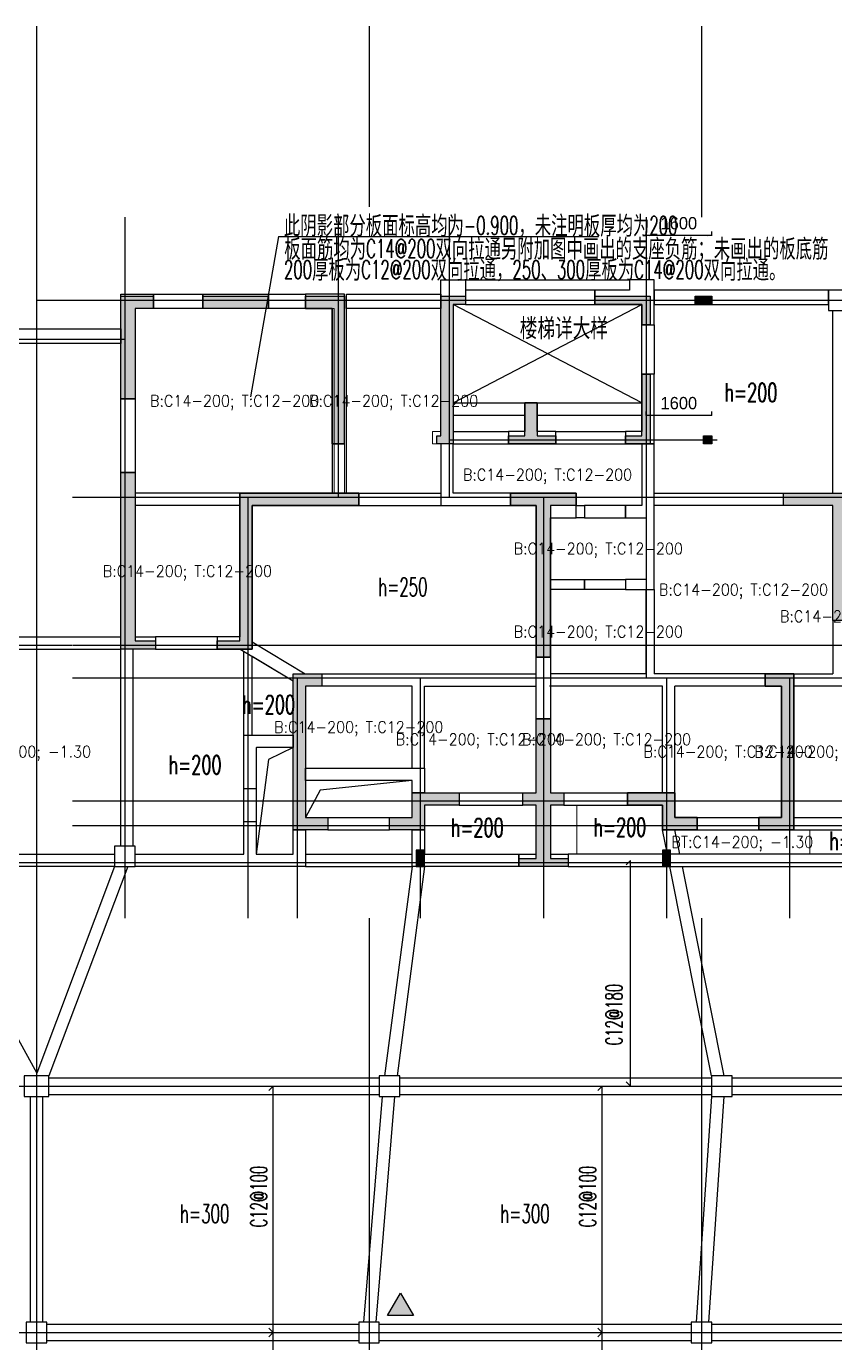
# Model space of a CAD drawing. Header units: millimetres. Extents: x 129427 to 386235, y 419441 to 703525.
# Drawn here: x 240596 to 260293, y 645745 to 677820 of the extents above; entities that cross this region are included whole.
import ezdxf
from ezdxf.enums import TextEntityAlignment as Align

# ---------------------------------------------------------------- set-up
doc = ezdxf.new("R2010")
doc.units = ezdxf.units.MM
doc.header["$LTSCALE"] = 100
for name, color, linetype in [('B-dote', 253, 'Continuous'), ('B-TEXT', 7, 'Continuous'), ('B-开洞', 7, 'Continuous'), ('B-板厚', 2, 'Continuous'), ('B-正筋文字', 7, 'Continuous'), ('B-正筋钢筋', 6, 'Continuous'), ('B-沉降观测点', 5, 'Continuous'), ('COLU', 7, 'Continuous'), ('colu-1层', 6, 'Continuous'), ('GZ', 7, 'Continuous'), ('h填实-1层', 254, 'Continuous'), ('h填实-GZ', 254, 'Continuous'), ('h斜线-墙', 7, 'Continuous'), ('h斜线-柱', 7, 'Continuous'), ('Q-门框', 6, 'Continuous'), ('WALL', 3, 'Continuous'), ('wall-主楼', 2, 'Continuous'), ('wall-开洞', 5, 'Continuous'), ('梁', 4, 'Continuous'), ('梁虚线', 4, 'Continuous')]:
    doc.layers.add(name, color=color, linetype=linetype)
doc.layers.add('floor13', color=211, linetype='Continuous', lineweight=0, true_color=0xffaaff)
doc.layers.add('floor8', color=3, linetype='Continuous', lineweight=0)
doc.styles.get("Standard").update_dxf_attribs({"font": 'standard'})
doc.styles.add('汉字', font='汉字')
doc.dimstyles.get("Standard").update_dxf_attribs({"dimtxt": 300, "dimasz": 100, "dimexe": 100, "dimexo": 250, "dimgap": 100, "dimtad": 0, "dimtoh": 1, "dimdec": 0, "dimdsep": 46, "dimcen": 0.09, "dimclrt": 7, "dimadec": 0, "dimazin": 0, "dimtfac": 1, "dimtdec": 4, "dimtofl": 0, "dimtmove": 0, "dimatfit": 3, "dimfxl": 4, "dimfxlon": 1, "dimtolj": 1, "dimtzin": 0, "dimarcsym": 0})

# ---------------------------------------------------------------- blocks, each defined once
blk = doc.blocks.new('A$C7FDE0673')
at = {"layer": 'B-沉降观测点'}
blk.add_hatch(color=256, dxfattribs=at).paths.add_polyline_path([(318, 551), (0, 0), (636, 0)], flags=0)
blk.add_lwpolyline([(0, 0), (318, 551), (636, 0)], close=True, dxfattribs=at)
blk = doc.blocks.new('*D646')
at = {"layer": 'GZ', "color": 0, "linetype": 'ByBlock', "lineweight": -2}
for p, q in [((255696, 672717), (255696, 672821)), ((257296, 672721), (255696, 672721)), ((257296, 672717), (257296, 672821))]:
    blk.add_line(p, q, dxfattribs=at)
for points in [[(255696, 672721), (255796, 672738), (255796, 672705)], [(257296, 672721), (257196, 672705), (257196, 672738)]]:
    blk.add_solid(points, dxfattribs=at)
at = {"layer": 'GZ', "color": 7, "linetype": 'Continuous', "lineweight": -2, "insert": (256496, 673021), "char_height": 300, "width": 685, "attachment_point": 5, "style": '汉字'}
blk.add_mtext('1600', dxfattribs=at)
blk = doc.blocks.new('*D278')
at = {"layer": 'GZ', "color": 0, "linetype": 'ByBlock', "lineweight": -2}
for p, q in [((255696, 668333), (255696, 668437)), ((257296, 668337), (255696, 668337)), ((257296, 668333), (257296, 668437))]:
    blk.add_line(p, q, dxfattribs=at)
for points in [[(255696, 668337), (255796, 668353), (255796, 668320)], [(257296, 668337), (257196, 668320), (257196, 668353)]]:
    blk.add_solid(points, dxfattribs=at)
at = {"layer": 'GZ', "color": 7, "linetype": 'Continuous', "lineweight": -2, "insert": (256496, 668637), "char_height": 300, "width": 685, "attachment_point": 5, "style": '汉字'}
blk.add_mtext('1600', dxfattribs=at)

msp = doc.modelspace()

# ---------------------------------------------------------------- hatches: boundary and pattern name
at = {"layer": 'h填实-1层'}
for points in [[(242896.2, 668744.7), (242896.2, 671244.7), (243696.2, 671244.7), (243696.2, 670944.7), (243246.2, 670944.7), (243246.2, 668744.7)], [(244896.2, 671244.7), (246496.2, 671244.7), (246496.2, 670944.7), (244896.2, 670944.7)], [(248046.2, 667644.7), (248046.2, 670944.7), (247396.2, 670944.7), (247396.2, 671244.7), (248346.2, 671244.7), (248346.2, 667644.7)], [(251296.2, 671044.7), (250996.2, 671044.7), (250996.2, 667644.7), (250596.2, 667644.7), (250596.2, 667844.7), (250696.2, 667844.7), (250696.2, 671244.7), (251296.2, 671244.7)], [(255596.2, 670544.6), (255596.2, 671044.7), (254446.2, 671044.7), (254446.2, 671244.7), (255796.2, 671244.7), (255796.2, 670544.6)], [(255596.2, 669344.6), (255796.2, 669344.6), (255796.2, 667644.7), (255196.2, 667644.7), (255196.2, 667844.7), (255596.2, 667844.7)], [(253046.2, 668644.5), (253046.2, 667844.7), (253496.2, 667844.7), (253496.2, 667644.7), (253046.2, 667644.7), (252346.2, 667644.7), (252346.2, 667844.7), (252746.2, 667844.7), (252746.2, 668644.5)], [(242896.2, 666944.7), (243246.2, 666944.7), (243246.2, 662844.7), (243746.2, 662844.7), (243746.2, 662644.7), (242896.2, 662644.7)], [(248696.5, 666144.7), (246096.2, 666144.7), (246096.2, 662644.7), (245246.2, 662644.7), (245246.2, 662844.7), (245796.2, 662844.7), (245796.2, 666444.7), (248696.5, 666444.7)], [(253371.2, 666144.7), (253371.2, 662444.7), (253021.2, 662444.7), (253021.2, 666144.7), (252396.2, 666144.7), (252396.2, 666444.7), (253371.2, 666444.7), (253996.2, 666444.7), (253996.2, 666144.7)], [(260546.2, 666144.7), (260546.2, 663344.7), (260246.2, 663344.7), (260246.2, 666144.7), (259046.2, 666144.7), (259046.2, 666444.7), (260546.2, 666444.7), (261746.2, 666444.7), (261746.2, 666144.7)], [(247946.5, 658244.7), (247096.5, 658244.7), (247096.5, 662044.7), (247796.5, 662044.7), (247796.5, 661744.7), (247396.5, 661744.7), (247396.5, 658544.7), (247946.5, 658544.7)], [(258446.2, 658544.7), (258996.5, 658544.7), (258996.5, 661744.7), (258596.2, 661744.7), (258596.2, 662044.7), (259296.5, 662044.7), (259296.5, 658244.7), (258446.2, 658244.7)], [(253021.2, 660944.7), (253371.2, 660944.7), (253371.2, 659144.7), (253696.2, 659144.7), (253696.2, 658844.7), (253371.2, 658844.7), (253371.2, 657544.7), (253796.2, 657544.7), (253796.2, 657344.7), (253021.2, 657344.7), (252596.2, 657344.7), (252596.2, 657544.7), (253021.2, 657544.7), (253021.2, 658844.7), (252696.2, 658844.7), (252696.2, 659144.7), (253021.2, 659144.7)], [(251146.5, 658844.7), (250296.5, 658844.7), (250296.5, 658244.7), (249446.5, 658244.7), (249446.5, 658544.7), (249996.5, 658544.7), (249996.5, 659144.7), (251146.5, 659144.7)], [(256946.2, 658244.7), (256096.5, 658244.7), (256096.5, 658844.7), (255246.2, 658844.7), (255246.2, 659144.7), (256396.5, 659144.7), (256396.5, 658544.7), (256946.2, 658544.7)]]:
    msp.add_hatch(color=256, dxfattribs=at).paths.add_polyline_path(points, flags=0)
at = {"layer": 'h填实-GZ'}
for points in [[(257296.5, 671045), (256896.5, 671045), (256896.5, 671245), (257296.5, 671245)], [(257296.5, 667645), (257096.5, 667645), (257096.5, 667845), (257296.5, 667845)], [(250096.5, 657345), (250296.5, 657345), (250296.5, 657745), (250096.5, 657745)], [(256096.5, 657345), (256296.5, 657345), (256296.5, 657745), (256096.5, 657745)]]:
    msp.add_hatch(color=256, dxfattribs=at).paths.add_polyline_path(points, flags=0)
at = {"layer": 'h斜线-墙'}
h = msp.add_hatch(dxfattribs=at)
h.set_pattern_fill('ANSI31', color=256, scale=40, style=0)
h.set_pattern_definition([])
h.paths.add_polyline_path([(251296.5, 671044.7), (254446.5, 671044.7), (254446.5, 671394.7), (251296.5, 671394.7)], flags=0)
h = msp.add_hatch(dxfattribs=at)
h.set_pattern_fill('ANSI31', color=256, scale=40, style=0)
h.set_pattern_definition([])
h.paths.add_polyline_path([(255896.5, 671044.7), (260146.5, 671044.7), (260146.5, 671394.7), (255896.5, 671394.7)], flags=0)
h = msp.add_hatch(dxfattribs=at)
h.set_pattern_fill('ANSI31', color=256, scale=40, style=0)
h.set_pattern_definition([])
h.paths.add_polyline_path([(243696.5, 671294.7), (244896.5, 671294.7), (244896.5, 670944.7), (243696.5, 670944.7)], flags=0)
h = msp.add_hatch(dxfattribs=at)
h.set_pattern_fill('ANSI31', color=256, scale=40, style=0)
h.set_pattern_definition([])
h.paths.add_polyline_path([(246496.5, 671294.7), (247396.5, 671294.7), (247396.5, 670944.7), (246496.5, 670944.7)], flags=0)
h = msp.add_hatch(dxfattribs=at)
h.set_pattern_fill('ANSI31', color=256, scale=40, style=0)
h.set_pattern_definition([])
h.paths.add_polyline_path([(248396.5, 671294.7), (250696.5, 671294.7), (250696.5, 670944.7), (248396.5, 670944.7)], flags=0)
h = msp.add_hatch(dxfattribs=at)
h.set_pattern_fill('ANSI31', color=256, scale=40, style=0)
h.set_pattern_definition([])
h.paths.add_polyline_path([(238096.5, 670444.7), (242896.5, 670444.7), (242896.5, 670094.7), (238096.5, 670094.7)], flags=0)
h = msp.add_hatch(dxfattribs=at)
h.set_pattern_fill('ANSI31', color=256, scale=40, style=0)
h.set_pattern_definition([])
h.paths.add_polyline_path([(252396.5, 666144.7), (252396.5, 666444.7), (250996.5, 666444.7), (250996.5, 667644.7), (250696.5, 667644.7), (250696.5, 666144.7)], flags=0)
h = msp.add_hatch(dxfattribs=at)
h.set_pattern_fill('ANSI31', color=256, scale=40, style=0)
h.set_pattern_definition([])
h.paths.add_polyline_path([(255596.5, 667644.7), (255596.5, 666144.7), (255196.5, 666144.7), (255196.5, 665844.7), (255696.5, 665844.7), (255696.5, 664344.7), (255196.5, 664344.7), (255196.5, 664094.7), (255896.5, 664094.7), (255896.5, 667644.7)], flags=0)
h = msp.add_hatch(dxfattribs=at)
h.set_pattern_fill('ANSI31', color=256, scale=40, style=0)
h.set_pattern_definition([])
h.paths.add_polyline_path([(254196.5, 665844.7), (253996.5, 665844.7), (253996.5, 666144.7), (254196.5, 666144.7)], flags=0)
h = msp.add_hatch(dxfattribs=at)
h.set_pattern_fill('ANSI31', color=256, scale=40, style=0)
h.set_pattern_definition([])
h.paths.add_polyline_path([(254196.5, 665844.7), (255196.5, 665844.7), (255196.5, 666144.7), (254196.5, 666144.7)], flags=0)
h = msp.add_hatch(dxfattribs=at)
h.set_pattern_fill('ANSI31', color=256, scale=40, style=0)
h.set_pattern_definition([])
h.paths.add_polyline_path([(253371.5, 664344.7), (254196.5, 664344.7), (254196.5, 664094.7), (253371.5, 664094.7)], flags=0)
h = msp.add_hatch(dxfattribs=at)
h.set_pattern_fill('ANSI31', color=256, scale=40, style=0)
h.set_pattern_definition([])
h.paths.add_polyline_path([(254196.5, 664344.7), (255196.5, 664344.7), (255196.5, 664094.7), (254196.5, 664094.7)], flags=0)
h = msp.add_hatch(dxfattribs=at)
h.set_pattern_fill('ANSI31', color=256, scale=40, style=0)
h.set_pattern_definition([])
edge = h.paths.add_edge_path(flags=0)
edge.add_line((246196.5, 657644.7), (247096.5, 657644.7))
edge.add_line((247096.5, 657644.7), (247096.5, 658244.7))
edge.add_line((247096.5, 658244.7), (247396.5, 658244.7))
edge.add_line((247396.5, 658244.7), (247396.5, 657344.7))
edge.add_line((247396.5, 657344.7), (243246.5, 657344.7))
edge.add_line((243246.5, 657344.7), (243246.5, 657644.7))
edge.add_line((243246.5, 657644.7), (245896.5, 657644.7))
edge.add_line((245896.5, 657644.7), (245896.5, 660534.7))
edge.add_arc((245906.5, 660534.7), 10, 90, 180, ccw=False)
edge.add_line((245906.5, 660544.7), (247096.5, 660544.7))
edge.add_line((247096.5, 660544.7), (247096.5, 660244.7))
edge.add_line((247096.5, 660244.7), (246206.5, 660244.7))
edge.add_arc((246206.5, 660234.7), 10, 90, 180)
edge.add_line((246196.5, 660234.7), (246196.5, 657644.7))
h = msp.add_hatch(dxfattribs=at)
h.set_pattern_fill('ANSI31', color=256, scale=40, style=0)
h.set_pattern_definition([])
h.paths.add_polyline_path([(250296.5, 659144.7), (249996.5, 659144.7), (249996.5, 659444.7), (247396.5, 659444.7), (247396.5, 659744.7), (250296.5, 659744.7)], flags=0)
h = msp.add_hatch(dxfattribs=at)
h.set_pattern_fill('ANSI31', color=256, scale=40, style=0)
h.set_pattern_definition([])
h.paths.add_polyline_path([(250296.5, 658244.7), (250296.5, 657644.7), (252596.2, 657644.7), (252596.2, 657344.7), (249996.5, 657344.7), (249996.5, 658244.7)], flags=0)
h = msp.add_hatch(dxfattribs=at)
h.set_pattern_fill('ANSI31', color=256, scale=40, style=0)
h.set_pattern_definition([])
h.paths.add_polyline_path([(238046.5, 657644.7), (242746.5, 657644.7), (242746.5, 657344.7), (238046.5, 657344.7)], flags=0)
h = msp.add_hatch(dxfattribs=at)
h.set_pattern_fill('ANSI31', color=256, scale=40, style=0)
h.set_pattern_definition([])
h.paths.add_polyline_path([(265996.5, 657344.7), (265996.5, 657844.7), (265596.5, 657844.7), (265596.5, 657644.7), (253796.2, 657644.7), (253796.2, 657344.7)], flags=0)
at = {"layer": 'h斜线-柱'}
h = msp.add_hatch(dxfattribs=at)
h.set_pattern_fill('ANSI31', color=256, scale=40, style=0)
h.set_pattern_definition([])
h.paths.add_polyline_path([(260146.5, 670894.7), (260646.5, 670894.7), (260646.5, 671394.7), (260146.5, 671394.7)], flags=0)
h = msp.add_hatch(dxfattribs=at)
h.set_pattern_fill('ANSI31', color=256, scale=40, style=0)
h.set_pattern_definition([])
h.paths.add_polyline_path([(242746.5, 657344.7), (243246.5, 657344.7), (243246.5, 657844.7), (242746.5, 657844.7)], flags=0)
h = msp.add_hatch(dxfattribs=at)
h.set_pattern_fill('ANSI31', color=256, scale=40, style=0)
h.set_pattern_definition([])
h.paths.add_polyline_path([(240546.5, 651744.7), (241146.5, 651744.7), (241146.5, 652244.7), (240546.5, 652244.7)], flags=0)
h = msp.add_hatch(dxfattribs=at)
h.set_pattern_fill('ANSI31', color=256, scale=40, style=0)
h.set_pattern_definition([])
h.paths.add_polyline_path([(249196.5, 651744.7), (249696.5, 651744.7), (249696.5, 652244.7), (249196.5, 652244.7)], flags=0)
h = msp.add_hatch(dxfattribs=at)
h.set_pattern_fill('ANSI31', color=256, scale=40, style=0)
h.set_pattern_definition([])
h.paths.add_polyline_path([(257293.6, 651744.7), (257793.6, 651744.7), (257793.6, 652244.7), (257293.6, 652244.7)], flags=0)
h = msp.add_hatch(dxfattribs=at)
h.set_pattern_fill('ANSI31', color=256, scale=40, style=0)
h.set_pattern_definition([])
h.paths.add_polyline_path([(240596.5, 645744.7), (241096.5, 645744.7), (241096.5, 646244.7), (240596.5, 646244.7)], flags=0)
h = msp.add_hatch(dxfattribs=at)
h.set_pattern_fill('ANSI31', color=256, scale=40, style=0)
h.set_pattern_definition([])
h.paths.add_polyline_path([(248696.5, 645744.7), (249196.5, 645744.7), (249196.5, 646244.7), (248696.5, 646244.7)], flags=0)
h = msp.add_hatch(dxfattribs=at)
h.set_pattern_fill('ANSI31', color=256, scale=40, style=0)
h.set_pattern_definition([])
h.paths.add_polyline_path([(256796.5, 645744.7), (257296.5, 645744.7), (257296.5, 646244.7), (256796.5, 646244.7)], flags=0)

# ---------------------------------------------------------------- linework, layer by layer
at = {"layer": 'B-dote'}
for p, q in [((240846.5, 677819.9), (240846.5, 532994.7)), ((248946.5, 677819.9), (248946.5, 673417.5)), ((257046.5, 677819.9), (257046.5, 673167.5)), ((242996.5, 673167.5), (242996.5, 656086)), ((248196.5, 673167.5), (248196.5, 666344.7)), ((250896.5, 673167.5), (250896.5, 666344.7)), ((255696.5, 673167.5), (255696.5, 661944.7)), ((240846.5, 671144.7), (292196.5, 671144.7)), ((189495.4, 670194.7), (242996.5, 670194.7)), ((250896.5, 667744.7), (257430.1, 667744.7)), ((241717.6, 666344.7), (292196.5, 666344.7)), ((245996.5, 666344.7), (245996.5, 656086)), ((253196.5, 666344.7), (253196.5, 656086)), ((237796.5, 662744.7), (241704.9, 662744.7)), ((241717.6, 662744.7), (301196.5, 662744.7)), ((241717.6, 661944.7), (287996.5, 661944.7)), ((247196.5, 661944.7), (247196.5, 656086)), ((250196.5, 661944.7), (250196.5, 656086)), ((256196.5, 661944.7), (256196.5, 656086)), ((259196.5, 661944.7), (259196.5, 656086)), ((241717.6, 658944.7), (284996.5, 658944.7)), ((241717.6, 658344.7), (289196.5, 658344.7)), ((232446.5, 657444.7), (302108.2, 657444.7)), ((248946.5, 656086), (248946.5, 532994.7)), ((257046.5, 656086), (257046.5, 527494.7)), ((190805.6, 651994.7), (366607.1, 651994.7)), ((191046.5, 645994.7), (366607.1, 645994.7))]:
    msp.add_line(p, q, dxfattribs=at)
at = {"layer": 'B-TEXT'}
for q in [(246058.1, 668793.2), (254538.1, 672702.1)]:
    msp.add_line((246744.5, 672702.1), q, dxfattribs=at)
at = {"layer": 'B-开洞'}
for p, q in [((250996.5, 668644.7), (255596.5, 671044.7)), ((255596.5, 668644.7), (250996.5, 671044.7))]:
    msp.add_line(p, q, dxfattribs=at)
for points in [[(247096.5, 660244.7), (246497.5, 659955), (246196.5, 657644.7)], [(249996.5, 659444.7), (247752.8, 659207), (247396.5, 658544.7)]]:
    msp.add_lwpolyline(points, dxfattribs=at)
at = {"layer": 'B-正筋钢筋'}
for points in [[(255213.1, 652100.8), (255319.2, 651994.7), (255319.2, 657494.7), (255213.1, 657388.7)], [(246507.4, 646100.8), (246613.5, 645994.7), (246613.5, 651994.7), (246507.4, 651888.7)], [(254521.2, 646100.8), (254627.2, 645994.7), (254627.2, 651994.7), (254521.2, 651888.7)], [(246507.4, 640658.1), (246613.5, 640552.1), (246613.5, 645994.7), (246507.4, 645888.7)], [(254521.2, 640600.8), (254627.2, 640494.7), (254627.2, 645994.7), (254521.2, 645888.7)]]:
    msp.add_lwpolyline(points, dxfattribs=at)
at = {"layer": 'COLU'}
for points in [[(260146.5, 670894.7), (260646.5, 670894.7), (260646.5, 671394.7), (260146.5, 671394.7)], [(242746.5, 657344.7), (243246.5, 657344.7), (243246.5, 657844.7), (242746.5, 657844.7)], [(240546.5, 651744.7), (241146.5, 651744.7), (241146.5, 652244.7), (240546.5, 652244.7)], [(249196.5, 651744.7), (249696.5, 651744.7), (249696.5, 652244.7), (249196.5, 652244.7)], [(257293.6, 651744.7), (257793.6, 651744.7), (257793.6, 652244.7), (257293.6, 652244.7)], [(240596.5, 645744.7), (241096.5, 645744.7), (241096.5, 646244.7), (240596.5, 646244.7)], [(248696.5, 645744.7), (249196.5, 645744.7), (249196.5, 646244.7), (248696.5, 646244.7)], [(256796.5, 645744.7), (257296.5, 645744.7), (257296.5, 646244.7), (256796.5, 646244.7)]]:
    msp.add_lwpolyline(points, close=True, dxfattribs=at)
at = {"layer": 'colu-1层'}
for points in [[(242896.2, 668744.7), (242896.2, 671244.7), (243696.2, 671244.7), (243696.2, 670944.7), (243246.2, 670944.7), (243246.2, 668744.7)], [(244896.2, 671244.7), (246496.2, 671244.7), (246496.2, 670944.7), (244896.2, 670944.7)], [(248046.2, 667644.7), (248046.2, 670944.7), (247396.2, 670944.7), (247396.2, 671244.7), (248346.2, 671244.7), (248346.2, 667644.7)], [(251296.2, 671044.7), (250996.2, 671044.7), (250996.2, 667644.7), (250596.2, 667644.7), (250596.2, 667844.7), (250696.2, 667844.7), (250696.2, 671244.7), (251296.2, 671244.7)], [(255596.2, 670544.6), (255596.2, 671044.7), (254446.2, 671044.7), (254446.2, 671244.7), (255796.2, 671244.7), (255796.2, 670544.6)], [(255596.2, 669344.6), (255796.2, 669344.6), (255796.2, 667644.7), (255196.2, 667644.7), (255196.2, 667844.7), (255596.2, 667844.7)], [(253046.2, 668644.5), (253046.2, 667844.7), (253496.2, 667844.7), (253496.2, 667644.7), (253046.2, 667644.7), (252346.2, 667644.7), (252346.2, 667844.7), (252746.2, 667844.7), (252746.2, 668644.5)], [(242896.2, 666944.7), (243246.2, 666944.7), (243246.2, 662844.7), (243746.2, 662844.7), (243746.2, 662644.7), (242896.2, 662644.7)], [(248696.5, 666144.7), (246096.2, 666144.7), (246096.2, 662644.7), (245246.2, 662644.7), (245246.2, 662844.7), (245796.2, 662844.7), (245796.2, 666444.7), (248696.5, 666444.7)], [(253371.2, 666144.7), (253371.2, 662444.7), (253021.2, 662444.7), (253021.2, 666144.7), (252396.2, 666144.7), (252396.2, 666444.7), (253371.2, 666444.7), (253996.2, 666444.7), (253996.2, 666144.7)], [(260546.2, 666144.7), (260546.2, 663344.7), (260246.2, 663344.7), (260246.2, 666144.7), (259046.2, 666144.7), (259046.2, 666444.7), (260546.2, 666444.7), (261746.2, 666444.7), (261746.2, 666144.7)], [(247946.5, 658244.7), (247096.5, 658244.7), (247096.5, 662044.7), (247796.5, 662044.7), (247796.5, 661744.7), (247396.5, 661744.7), (247396.5, 658544.7), (247946.5, 658544.7)], [(258446.2, 658544.7), (258996.5, 658544.7), (258996.5, 661744.7), (258596.2, 661744.7), (258596.2, 662044.7), (259296.5, 662044.7), (259296.5, 658244.7), (258446.2, 658244.7)], [(253021.2, 660944.7), (253371.2, 660944.7), (253371.2, 659144.7), (253696.2, 659144.7), (253696.2, 658844.7), (253371.2, 658844.7), (253371.2, 657544.7), (253796.2, 657544.7), (253796.2, 657344.7), (253021.2, 657344.7), (252596.2, 657344.7), (252596.2, 657544.7), (253021.2, 657544.7), (253021.2, 658844.7), (252696.2, 658844.7), (252696.2, 659144.7), (253021.2, 659144.7)], [(251146.5, 658844.7), (250296.5, 658844.7), (250296.5, 658244.7), (249446.5, 658244.7), (249446.5, 658544.7), (249996.5, 658544.7), (249996.5, 659144.7), (251146.5, 659144.7)], [(256946.2, 658244.7), (256096.5, 658244.7), (256096.5, 658844.7), (255246.2, 658844.7), (255246.2, 659144.7), (256396.5, 659144.7), (256396.5, 658544.7), (256946.2, 658544.7)]]:
    msp.add_lwpolyline(points, close=True, dxfattribs=at)
at = {"layer": 'floor13'}
for p, q in [((260146.5, 671044.7), (255896.5, 671044.7)), ((255896.5, 671044.7), (255896.5, 670544.7)), ((260146.5, 670894.7), (260146.5, 671044.7)), ((260246.5, 670894.7), (260146.5, 670894.7)), ((260246.5, 666444.7), (260246.5, 670894.7)), ((255896.5, 670544.7), (255896.5, 669344.7)), ((255896.5, 669344.7), (255896.5, 667644.7)), ((255896.5, 667644.7), (255896.5, 666444.7)), ((255896.5, 666444.7), (259046.2, 666444.7)), ((259046.2, 666444.7), (259046.2, 666444.7)), ((259046.2, 666444.7), (260246.5, 666444.7)), ((242896.5, 662644.7), (238096.5, 662644.7)), ((242896.5, 657844.7), (242896.5, 662644.7)), ((243746.5, 662644.7), (243196.5, 662644.7)), ((243196.5, 662644.7), (243196.5, 657844.7)), ((245246.5, 662644.7), (243746.5, 662644.7)), ((245804.9, 662644.7), (245246.5, 662644.7)), ((245896.5, 662589.8), (245804.9, 662644.7)), ((245896.5, 660544.7), (245896.5, 662589.8)), ((247096.5, 661869.8), (246096.5, 662469.8)), ((246096.5, 662469.8), (246096.5, 660544.7)), ((247096.5, 660544.7), (247096.5, 661869.8)), ((245896.5, 657644.7), (245896.5, 660544.7)), ((246096.5, 660544.7), (247096.5, 660544.7)), ((255246.5, 658844.7), (254012.6, 658844.7)), ((254012.6, 658844.7), (254012.6, 657644.7)), ((256096.5, 658844.7), (255246.5, 658844.7)), ((255246.5, 658844.7), (255246.5, 658844.7)), ((256096.5, 658244.7), (256096.5, 658844.7)), ((256216.2, 657644.7), (256096.5, 658244.7)), ((256946.5, 658244.7), (256402.4, 658244.7)), ((256402.4, 658244.7), (256522.1, 657644.7)), ((258446.5, 658244.7), (256946.5, 658244.7)), ((256946.5, 658244.7), (256946.5, 658244.7)), ((259296.5, 658244.7), (258446.5, 658244.7)), ((258446.5, 658244.7), (258446.5, 658244.7)), ((259686.4, 658244.7), (259296.5, 658244.7)), ((259296.5, 658244.7), (259296.5, 658244.7)), ((261496.5, 658244.7), (259686.4, 658244.7)), ((259686.4, 658244.7), (259686.4, 657644.7)), ((259686.4, 657644.7), (259686.4, 658244.7)), ((238046.5, 657644.7), (242746.5, 657644.7)), ((242746.5, 657644.7), (242746.5, 657844.7)), ((242746.5, 657844.7), (242896.5, 657844.7)), ((243196.5, 657844.7), (243246.5, 657844.7)), ((243246.5, 657844.7), (243246.5, 657644.7)), ((243246.5, 657644.7), (245896.5, 657644.7)), ((254012.6, 657644.7), (256216.2, 657644.7)), ((256522.1, 657644.7), (259686.4, 657644.7)), ((259686.4, 657644.7), (264492.8, 657644.7))]:
    msp.add_line(p, q, dxfattribs=at)
at = {"layer": 'floor8'}
for p, q in [((243696.5, 670944.7), (243246.5, 670944.7)), ((243246.5, 670944.7), (243246.5, 668744.7)), ((244896.5, 670944.7), (243696.5, 670944.7)), ((246496.5, 670944.7), (244896.5, 670944.7)), ((247396.5, 670944.7), (246496.5, 670944.7)), ((248096.5, 670944.7), (247396.5, 670944.7)), ((248096.5, 667644.7), (248096.5, 670944.7)), ((250696.5, 670944.7), (248396.5, 670944.7)), ((248396.5, 670944.7), (248396.5, 667644.7)), ((250696.5, 667944.7), (250696.5, 670944.7)), ((243246.5, 668744.7), (243246.5, 666944.7)), ((250496.5, 667944.7), (250696.5, 667944.7)), ((250496.5, 667644.7), (250496.5, 667944.7)), ((248096.5, 666444.7), (248096.5, 667644.7)), ((248396.5, 667644.7), (248396.5, 666444.7)), ((250696.5, 667644.7), (250496.5, 667644.7)), ((250696.5, 666444.7), (250696.5, 667644.7)), ((252346.2, 667644.7), (250996.5, 667644.7)), ((250996.5, 667644.7), (250996.5, 666444.7)), ((253496.2, 667644.7), (252346.2, 667644.7)), ((252346.2, 667644.7), (252346.2, 667644.7)), ((255196.5, 667644.7), (253496.2, 667644.7)), ((253496.2, 667644.7), (253496.2, 667644.7)), ((255596.5, 667644.7), (255196.5, 667644.7)), ((255196.5, 667644.7), (255196.5, 667644.7)), ((255596.5, 666144.7), (255596.5, 667644.7)), ((243246.5, 666944.7), (243246.5, 666444.7)), ((243246.5, 666444.7), (245796.5, 666444.7)), ((245796.5, 666444.7), (248096.5, 666444.7)), ((248396.5, 666444.7), (248696.5, 666444.7)), ((248696.5, 666444.7), (250696.5, 666444.7)), ((250996.5, 666444.7), (252396.5, 666444.7)), ((252396.5, 666444.7), (253996.5, 666444.7)), ((253996.5, 666444.7), (253996.5, 666144.7)), ((245796.5, 666144.7), (243246.5, 666144.7)), ((243246.5, 666144.7), (243246.5, 662944.7)), ((245796.5, 662944.7), (245796.5, 666144.7)), ((248696.5, 666144.7), (246096.5, 666144.7)), ((246096.5, 666144.7), (246096.5, 662819.6)), ((250696.5, 666144.7), (248696.5, 666144.7)), ((252396.5, 666144.7), (250696.5, 666144.7)), ((253021.5, 666144.7), (252396.5, 666144.7)), ((253021.5, 662444.7), (253021.5, 666144.7)), ((253996.5, 666144.7), (254196.5, 666144.7)), ((254196.5, 666144.7), (255196.5, 666144.7)), ((255196.5, 666144.7), (255596.5, 666144.7)), ((259046.2, 666144.7), (255896.5, 666144.7)), ((255896.5, 666144.7), (255896.5, 664094.7)), ((260246.5, 666144.7), (259046.2, 666144.7)), ((260246.5, 663344.7), (260246.5, 666144.7)), ((253996.5, 665844.7), (253371.5, 665844.7)), ((253371.5, 665844.7), (253371.5, 664344.7)), ((254196.5, 665844.7), (253996.5, 665844.7)), ((255196.5, 665844.7), (254196.5, 665844.7)), ((255696.5, 665844.7), (255196.5, 665844.7)), ((255696.5, 664344.7), (255696.5, 665844.7)), ((253371.5, 664344.7), (254196.5, 664344.7)), ((254196.5, 664344.7), (255196.5, 664344.7)), ((255196.5, 664344.7), (255696.5, 664344.7)), ((254196.5, 664094.7), (253371.5, 664094.7)), ((253371.5, 664094.7), (253371.5, 662444.7)), ((255196.5, 664094.7), (254196.5, 664094.7)), ((255696.5, 664094.7), (255196.5, 664094.7)), ((255696.5, 662044.7), (255696.5, 664094.7)), ((255896.5, 664094.7), (255896.5, 662044.7)), ((260246.5, 662044.7), (260246.5, 663344.7)), ((243246.5, 662944.7), (243746.5, 662944.7)), ((243746.5, 662944.7), (245246.5, 662944.7)), ((245246.5, 662944.7), (245796.5, 662944.7)), ((246096.5, 662819.6), (247388, 662044.7)), ((253021.5, 662044.7), (253021.5, 662444.7)), ((253371.5, 662444.7), (253371.5, 662044.7)), ((247388, 662044.7), (247796.5, 662044.7)), ((247796.5, 662044.7), (253021.5, 662044.7)), ((253371.5, 662044.7), (255696.5, 662044.7)), ((255896.5, 662044.7), (258596.5, 662044.7)), ((258596.5, 662044.7), (259296.5, 662044.7)), ((259296.5, 662044.7), (260246.5, 662044.7)), ((247796.5, 661744.7), (247396.5, 661744.7)), ((247396.5, 661744.7), (247396.5, 659744.7)), ((249996.5, 661744.7), (247796.5, 661744.7)), ((247796.5, 661744.7), (247796.5, 661744.7)), ((249996.5, 659744.7), (249996.5, 661744.7)), ((250296.5, 661744.7), (250296.5, 659744.7)), ((253021.5, 661744.7), (250296.5, 661744.7)), ((253021.5, 660944.7), (253021.5, 661744.7)), ((256096.5, 661744.7), (253371.5, 661744.7)), ((253371.5, 661744.7), (253371.5, 660944.7)), ((256096.5, 659144.7), (256096.5, 661744.7)), ((258596.5, 661744.7), (256396.5, 661744.7)), ((256396.5, 661744.7), (256396.5, 659144.7)), ((258996.5, 661744.7), (258596.5, 661744.7)), ((258996.5, 658544.7), (258996.5, 661744.7)), ((261496.5, 661744.7), (259296.5, 661744.7)), ((259296.5, 661744.7), (259296.5, 658544.7)), ((253021.5, 659144.7), (253021.5, 660944.7)), ((253371.5, 660944.7), (253371.5, 659144.7)), ((247396.5, 659744.7), (249996.5, 659744.7)), ((250296.5, 659744.7), (250296.5, 659144.7)), ((250296.5, 659144.7), (251146.5, 659144.7)), ((251146.5, 659144.7), (252696.5, 659144.7)), ((252696.5, 659144.7), (253021.5, 659144.7)), ((253371.5, 659144.7), (253696.5, 659144.7)), ((253696.5, 659144.7), (253696.5, 659144.7)), ((253696.5, 659144.7), (255246.5, 659144.7)), ((255246.5, 659144.7), (255246.5, 659144.7)), ((255246.5, 659144.7), (256096.5, 659144.7)), ((256396.5, 659144.7), (256396.5, 658544.7)), ((256396.5, 658544.7), (256946.5, 658544.7)), ((256946.5, 658544.7), (258446.5, 658544.7)), ((258446.5, 658544.7), (258996.5, 658544.7)), ((259296.5, 658544.7), (261496.5, 658544.7))]:
    msp.add_line(p, q, dxfattribs=at)
at = {"layer": 'GZ'}
for points in [[(257296.5, 671045), (256896.5, 671045), (256896.5, 671245), (257296.5, 671245)], [(257296.5, 667645), (257096.5, 667645), (257096.5, 667845), (257296.5, 667845)], [(250096.5, 657345), (250296.5, 657345), (250296.5, 657745), (250096.5, 657745)], [(256096.5, 657345), (256296.5, 657345), (256296.5, 657745), (256096.5, 657745)]]:
    msp.add_lwpolyline(points, close=True, dxfattribs=at)
at = {"layer": 'Q-门框'}
for points in [[(254196.5, 665844.7), (255196.5, 665844.7), (255196.5, 666144.7), (254196.5, 666144.7)], [(254196.5, 664344.7), (255196.5, 664344.7), (255196.5, 664094.7), (254196.5, 664094.7)]]:
    msp.add_lwpolyline(points, close=True, dxfattribs=at)
at = {"layer": 'WALL'}
for p, q in [((245896.5, 659244.7), (246196.5, 659244.7)), ((245896.5, 658444.7), (246196.5, 658444.7))]:
    msp.add_line(p, q, dxfattribs=at)
for points in [[(251296.5, 671044.7), (254446.5, 671044.7), (254446.5, 671394.7), (251296.5, 671394.7)], [(255896.5, 671044.7), (260146.5, 671044.7), (260146.5, 671394.7), (255896.5, 671394.7)], [(243696.5, 671294.7), (244896.5, 671294.7), (244896.5, 670944.7), (243696.5, 670944.7)], [(246496.5, 671294.7), (247396.5, 671294.7), (247396.5, 670944.7), (246496.5, 670944.7)], [(248396.5, 671294.7), (250696.5, 671294.7), (250696.5, 670944.7), (248396.5, 670944.7)], [(238096.5, 670444.7), (242896.5, 670444.7), (242896.5, 670094.7), (238096.5, 670094.7)], [(252396.5, 666144.7), (252396.5, 666444.7), (250996.5, 666444.7), (250996.5, 667644.7), (250696.5, 667644.7), (250696.5, 666144.7)], [(255596.5, 667644.7), (255596.5, 666144.7), (255196.5, 666144.7), (255196.5, 665844.7), (255696.5, 665844.7), (255696.5, 664344.7), (255196.5, 664344.7), (255196.5, 664094.7), (255896.5, 664094.7), (255896.5, 667644.7)], [(254196.5, 665844.7), (253996.5, 665844.7), (253996.5, 666144.7), (254196.5, 666144.7)], [(253371.5, 664344.7), (254196.5, 664344.7), (254196.5, 664094.7), (253371.5, 664094.7)], [(250296.5, 659144.7), (249996.5, 659144.7), (249996.5, 659444.7), (247396.5, 659444.7), (247396.5, 659744.7), (250296.5, 659744.7)], [(250296.5, 658244.7), (250296.5, 657644.7), (252596.2, 657644.7), (252596.2, 657344.7), (249996.5, 657344.7), (249996.5, 658244.7)], [(238046.5, 657644.7), (242746.5, 657644.7), (242746.5, 657344.7), (238046.5, 657344.7)], [(265996.5, 657344.7), (265996.5, 657844.7), (265596.5, 657844.7), (265596.5, 657644.7), (253796.2, 657644.7), (253796.2, 657344.7)]]:
    msp.add_lwpolyline(points, close=True, dxfattribs=at)
msp.add_lwpolyline([(245896.5, 660544.7), (247096.5, 660544.7), (247096.5, 660244.7), (246206.5, 660244.7, 0.4142136), (246196.5, 660234.7), (246196.5, 657644.7), (247096.5, 657644.7), (247096.5, 658244.7), (247396.5, 658244.7), (247396.5, 657344.7), (243246.5, 657344.7), (243246.5, 657644.7), (245896.5, 657644.7), (245896.5, 660544.7)], format="xyb", dxfattribs=at)
at = {"layer": 'wall-主楼'}
for points in [[(251296.5, 671044.7), (250996.5, 671044.7), (250996.5, 667644.7), (250596.2, 667644.7), (250596.2, 667844.7), (250696.5, 667844.7), (250696.5, 671644.7), (251296.5, 671644.7)], [(255596.5, 670544.7), (255896.5, 670544.7), (255896.5, 671644.7), (255296.5, 671644.7), (255296.5, 671394.7), (254446.5, 671394.7), (254446.5, 671044.7), (255596.5, 671044.7)], [(242896.5, 668744.7), (242896.5, 671294.7), (243696.5, 671294.7), (243696.5, 670944.7), (243246.5, 670944.7), (243246.5, 668744.7)], [(244896.5, 671294.7), (246496.5, 671294.7), (246496.5, 670944.7), (244896.5, 670944.7)], [(248046.5, 667644.7), (248346.5, 667644.7), (248346.5, 671294.7), (247396.5, 671294.7), (247396.5, 670944.7), (248046.5, 670944.7)], [(255596.5, 670544.7), (255896.5, 670544.7), (255896.5, 669344.7), (255596.5, 669344.7)], [(255896.5, 669344.7), (255596.5, 669344.7), (255596.5, 667944.7), (255196.5, 667944.7), (255196.5, 667644.7), (255896.5, 667644.7)], [(252346.2, 667944.7), (252346.2, 667644.7), (253496.2, 667644.7), (253496.2, 667944.7), (253046.5, 667944.7), (253046.5, 668644.7), (252746.5, 668644.7), (252746.5, 667944.7)], [(243246.5, 662944.7), (243746.5, 662944.7), (243746.5, 662644.7), (242896.5, 662644.7), (242896.5, 666944.7), (243246.5, 666944.7)], [(246096.5, 662644.7), (246096.5, 666144.7), (248696.5, 666144.7), (248696.5, 666444.7), (245796.5, 666444.7), (245796.5, 662944.7), (245246.5, 662944.7), (245246.5, 662644.7)], [(253996.5, 665844.7), (253996.5, 666444.7), (252396.5, 666444.7), (252396.5, 666144.7), (253021.5, 666144.7), (253021.5, 662444.7), (253371.5, 662444.7), (253371.5, 665844.7)], [(259046.2, 666144.7), (259046.2, 666444.7), (261746.2, 666444.7), (261746.2, 666144.7), (260546.5, 666144.7), (260546.5, 663344.7), (260246.5, 663344.7), (260246.5, 666144.7)], [(247396.5, 661744.7), (247396.5, 658544.7), (247946.5, 658544.7), (247946.5, 658244.7), (247096.5, 658244.7), (247096.5, 662044.7), (247796.5, 662044.7), (247796.5, 661744.7)], [(258996.5, 661744.7), (258996.5, 658544.7), (258446.5, 658544.7), (258446.5, 658244.7), (259296.5, 658244.7), (259296.5, 662044.7), (258596.5, 662044.7), (258596.5, 661744.7)], [(253371.5, 658844.7), (253371.5, 657644.7), (253796.2, 657644.7), (253796.2, 657344.7), (252596.2, 657344.7), (252596.2, 657644.7), (253021.5, 657644.7), (253021.5, 658844.7), (252696.5, 658844.7), (252696.5, 659144.7), (253021.5, 659144.7), (253021.5, 660944.7), (253371.5, 660944.7), (253371.5, 659144.7), (253696.5, 659144.7), (253696.5, 658844.7)], [(251146.5, 658844.7), (250296.5, 658844.7), (250296.5, 658244.7), (249446.5, 658244.7), (249446.5, 658544.7), (249996.5, 658544.7), (249996.5, 659144.7), (251146.5, 659144.7)], [(255246.5, 658844.7), (256096.5, 658844.7), (256096.5, 658244.7), (256946.5, 658244.7), (256946.5, 658544.7), (256396.5, 658544.7), (256396.5, 659144.7), (255246.5, 659144.7)]]:
    msp.add_lwpolyline(points, close=True, dxfattribs=at)
at = {"layer": 'wall-开洞'}
for points in [[(242896.5, 668744.7), (243246.5, 668744.7), (243246.5, 666944.7), (242896.5, 666944.7)], [(253021.5, 662444.7), (253371.5, 662444.7), (253371.5, 660944.7), (253021.5, 660944.7)]]:
    msp.add_lwpolyline(points, close=True, dxfattribs=at)
at = {"layer": '梁'}
for p, q in [((251296.5, 671644.7), (255296.5, 671644.7)), ((250996.5, 668644.7), (252746.5, 668644.7)), ((253046.5, 668644.7), (255596.5, 668644.7)), ((255896.5, 666444.7), (259196.5, 666444.7)), ((243746.5, 662644.7), (245246.5, 662644.7)), ((245804.9, 662644.7), (247096.5, 661869.8)), ((251146.5, 658844.7), (252696.5, 658844.7)), ((253696.5, 658844.7), (255246.5, 658844.7)), ((247946.5, 658544.7), (249446.5, 658544.7)), ((247946.5, 658244.7), (249446.5, 658244.7)), ((256946.5, 658244.7), (258446.5, 658244.7)), ((259296.5, 658244.7), (261496.5, 658244.7))]:
    msp.add_line(p, q, dxfattribs=at)
at = {"layer": '梁虚线'}
for p, q in [((260246.5, 666444.7), (260246.5, 670894.7)), ((250996.5, 668344.7), (252746.5, 668344.7)), ((253046.5, 668344.7), (255596.5, 668344.7)), ((250996.5, 667944.7), (252346.2, 667944.7)), ((253496.2, 667944.7), (255196.5, 667944.7)), ((248046.5, 667644.7), (248046.5, 666444.7)), ((248346.5, 667644.7), (248346.5, 666444.7)), ((250996.5, 667644.7), (252346.2, 667644.7)), ((253496.2, 667644.7), (255196.5, 667644.7)), ((245796.5, 666444.7), (243246.5, 666444.7)), ((248696.5, 666444.7), (250696.5, 666444.7)), ((245796.5, 666144.7), (243246.5, 666144.7)), ((248696.5, 666144.7), (250707.5, 666144.7)), ((255596.5, 666144.7), (255257.9, 666144.7)), ((259096.5, 666144.7), (255896.5, 666144.7)), ((255696.5, 662044.7), (255696.5, 664094.7)), ((255896.5, 664094.7), (255896.5, 662044.7)), ((260246.5, 663344.7), (260246.5, 662044.7)), ((238096.5, 662944.7), (242896.5, 662944.7)), ((245246.5, 662944.7), (243746.5, 662944.7)), ((246096.5, 662819.6), (247388, 662044.7)), ((238096.5, 662644.7), (242896.5, 662644.7)), ((242896.5, 657844.7), (242896.5, 662644.7)), ((243196.5, 657844.7), (243196.5, 662644.7)), ((245896.5, 660544.7), (245896.5, 662589.8)), ((246096.5, 660544.7), (246096.5, 662469.8)), ((247796.5, 662044.7), (253021.5, 662044.7)), ((255696.5, 662044.7), (253371.5, 662044.7)), ((258596.5, 662044.7), (255896.5, 662044.7)), ((259296.5, 662044.7), (260246.5, 662044.7)), ((249996.5, 661744.7), (247796.5, 661744.7)), ((249996.5, 659744.7), (249996.5, 661744.7)), ((250296.5, 661744.7), (253021.5, 661744.7)), ((250296.5, 659744.7), (250296.5, 661744.7)), ((256096.5, 661744.7), (253346.5, 661744.7)), ((256096.5, 659144.7), (256096.5, 661744.7)), ((258596.5, 661744.7), (256396.5, 661744.7)), ((256396.5, 659144.7), (256396.5, 661744.7)), ((261496.5, 661744.7), (259296.5, 661744.7)), ((251146.5, 659144.7), (252696.5, 659144.7)), ((253696.5, 659144.7), (255246.5, 659144.7)), ((256946.5, 658544.7), (258446.5, 658544.7)), ((259296.5, 658544.7), (261496.5, 658544.7)), ((256216.2, 657644.7), (256096.5, 658244.7)), ((256522.1, 657644.7), (256402.4, 658244.7)), ((247396.5, 657644.7), (249996.5, 657644.7)), ((238046.5, 657344.7), (240851.7, 652313.5)), ((242746.5, 657344.7), (240851.7, 652313.5)), ((243067.1, 657344.7), (241146.4, 652244.7)), ((247396.5, 657344.7), (249996.5, 657344.7)), ((249996.5, 657344.7), (249326.7, 652244.7)), ((250299.1, 657344.7), (249629.3, 652244.7)), ((257293.6, 652244.7), (256276, 657344.7)), ((257599.5, 652244.6), (256582, 657344.7)), ((241146.5, 652194.7), (249193.6, 652194.7)), ((249693.6, 652194.7), (257293.6, 652194.7)), ((257793.6, 652194.7), (265393.6, 652194.7)), ((241146.5, 651794.7), (249193.6, 651794.7)), ((249693.6, 651794.7), (257293.6, 651794.7)), ((257793.6, 651794.7), (265393.6, 651794.7)), ((240696.5, 646244.7), (240696.5, 651744.7)), ((240996.5, 646244.7), (240996.5, 651744.7)), ((248816.7, 646244.7), (249272.3, 651744.7)), ((249117.7, 646244.7), (249573.4, 651744.7)), ((257293.6, 651744.7), (256916.7, 646244.7)), ((257594.3, 651744.7), (257217.4, 646244.7)), ((241096.5, 646194.7), (248696.5, 646194.7)), ((249196.5, 646194.7), (256796.5, 646194.7)), ((257296.5, 646194.7), (264896.5, 646194.7)), ((241096.5, 645794.7), (248696.5, 645794.7)), ((249196.5, 645794.7), (256796.5, 645794.7)), ((257296.5, 645794.7), (264896.5, 645794.7))]:
    msp.add_line(p, q, dxfattribs=at)

# ---------------------------------------------------------------- block references
at = {"layer": 'B-沉降观测点'}
msp.add_blockref('A$C7FDE0673', (249398.3, 646403.3), dxfattribs=at)

# ---------------------------------------------------------------- texts
at = {"layer": 'B-TEXT', "width": 0.65}
for s, p in [('此阴影部分板面标高均为-0.900，未注明板厚均为200', (246872.5, 672743.7)), ('板面筋均为C14@200双向拉通另附加图中画出的支座负筋；未画出的板底筋', (246881.2, 672179.9)), ('200厚板为C12@200双向拉通，250、300厚板为C14@200双向拉通。', (246874.3, 671667.3))]:
    msp.add_text(s, height=450, rotation=360, dxfattribs=at).set_placement(p)
at = {"layer": 'B-开洞', "width": 0.7}
msp.add_text('楼梯详大样', height=450, rotation=360, dxfattribs=at).set_placement((252620.7, 670244.8))
at = {"layer": 'B-板厚'}
for s, width, p in [('h=200', 0.7, (250937.7, 658069.3)), ('h=300', 0.65, (244343.4, 648663.4)), ('h=300', 0.65, (252148.1, 648663.4))]:
    msp.add_text(s, height=450, rotation=360, dxfattribs=dict(at, width=width)).set_placement(p)
at = {"layer": 'B-正筋文字', "width": 0.65}
for s, p in [('C12@180', (255118.4, 652985.4)), ('C12@100', (246460.6, 648552.1)), ('C12@100', (254474.4, 648552.1))]:
    msp.add_text(s, height=400, rotation=90, dxfattribs=at).set_placement(p)
at = {"layer": 'floor13', "width": 0.7}
for p in [(257605.6, 668674.5), (245852.6, 661067.8), (244061.2, 659600.4), (254412.8, 658079.3), (260161.3, 657746.9)]:
    msp.add_text('h=200', height=450, rotation=360, dxfattribs=at).set_placement(p)
at = {"layer": 'floor13'}
for p in [(240446.5, 660144.7), (258044.4, 657944.7)]:
    msp.add_text('BT:C14-200; -1.30', height=280, dxfattribs=at).set_placement(p, align=Align.MIDDLE_CENTER)
at = {"layer": 'floor8'}
for p in [(245671.5, 668694.7), (249546.5, 668694.7), (253296.5, 666894.7), (254534, 665094.7), (244521.5, 664544.7), (258071.5, 664094.7), (261021.5, 663444.7), (254534, 663069.7), (248696.5, 660744.7), (251659, 660444.7), (254734, 660444.7), (257696.5, 660144.7), (260396.5, 660144.7)]:
    msp.add_text('B:C14-200; T:C12-200', height=280, dxfattribs=at).set_placement(p, align=Align.MIDDLE_CENTER)
at = {"layer": 'floor8', "width": 0.65}
msp.add_text('h=250', height=450, rotation=360, dxfattribs=at).set_placement((249173, 663934.3))

# ---------------------------------------------------------------- dimensions: what is measured, and where the dimension line sits
at = {"layer": 'GZ'}
for base, p1, p2, picture, middle in [((255696.5, 672721.3), (257296.5, 671245), (255696.5, 671144.7), '*D646', (256496.5, 673021.3)), ((255696.5, 668336.6), (257296.5, 667845), (255696.5, 667845), '*D278', (256496.5, 668636.6))]:
    dim = msp.add_linear_dim(base=base, p1=p1, p2=p2, dimstyle='Standard', dxfattribs=at)
    dim.commit()
    dim.dimension.update_dxf_attribs({"geometry": picture, "text_midpoint": middle})

doc.saveas('drawing.dxf')
